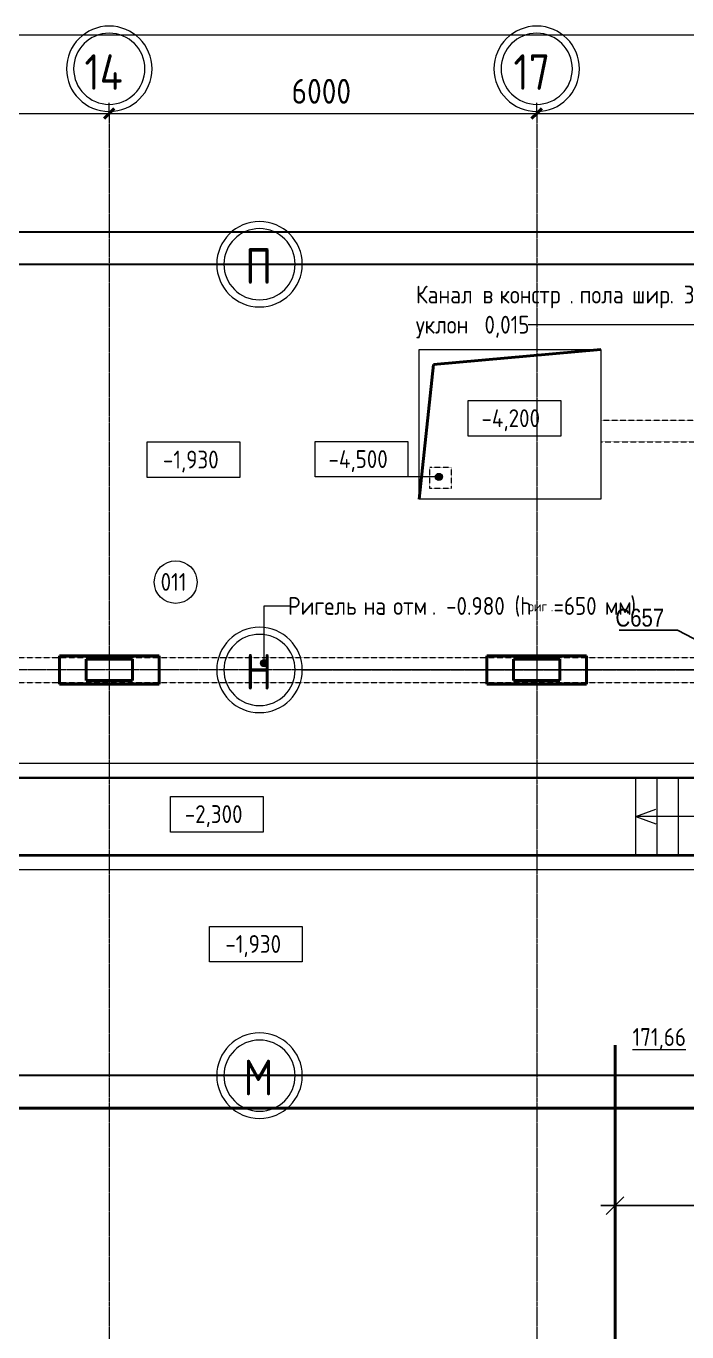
# Model space of a CAD drawing. Header units: millimetres. Extents: x -215207 to 92095, y -30385 to 123050.
# Drawn here: x -159821 to -150547, y 103375 to 121720 of the extents above; entities that cross this region are included whole.
import ezdxf
from ezdxf import colors
from ezdxf.entities.mleader import LeaderData, LeaderLine
from ezdxf.math import Vec2, Vec3

# ---------------------------------------------------------------- set-up
doc = ezdxf.new("R2010")
doc.units = ezdxf.units.MM
for name, pattern in [('ADSK_Линия сетки', [25, 20, -2.5, 0, -2.5]), ('ADSK_Сверху', [4.5, 3, -1.5]), ('ADSK_Штриховая_ш3 п1_5', [4.5, 3, -1.5])]:
    doc.linetypes.add(name, pattern=pattern)
for name, color, linetype, lineweight in [('Аннотация', 7, 'Continuous', 20), ('ДОНМ_ТХ_Анно', 84, 'Continuous', 20), ('КАНАЛИЗАЦИЯ', 24, 'Continuous', 40), ('Лестницы', 7, 'Continuous', 9), ('Линии', 7, 'Continuous', 9), ('Марки помещений', 7, 'Continuous', 20), ('Несущие колонны', 7, 'Continuous', 20), ('Оси', 7, 'Continuous', 9), ('Отметки', 7, 'Continuous', 9), ('Перекрытие', 7, 'Continuous', 20), ('Размеры', 7, 'Continuous', 9), ('Стены наружные', 7, 'Continuous', 20), ('Узлы', 7, 'Continuous', 20)]:
    doc.layers.add(name, color=color, linetype=linetype, lineweight=lineweight)
doc.layers.add('ТХ_размеры', color=7, linetype='Continuous')
doc.styles.add('GOST Common_1', font='GOST_Common.ttf', dxfattribs={"width": 0.9, "height": 125})
doc.styles.add('GOST Common_2', font='GOST_Common.ttf', dxfattribs={"width": 0.9, "height": 90})
doc.styles.add('GOST Common_3', font='GOST_Common.ttf', dxfattribs={"width": 0.9, "height": 2.5})
doc.styles.add('GOST Common_4', font='GOST_Common.ttf', dxfattribs={"width": 0.9, "height": 3.5})
doc.styles.add('ГОСТ 2.304', font='CS_Gost2304.shx')
doc.styles.add('ТХ_ДОНМ', font='ARIALN.TTF')
doc.dimstyles.new('СПДС', dxfattribs={"dimscale": 100, "dimtxt": 2.5, "dimasz": 2.5, "dimexe": 2, "dimexo": 0.625, "dimgap": 1, "dimtad": 1, "dimdec": 0, "dimtxsty": 'ГОСТ 2.304', "dimblk": 'OBLIQUE', "dimblk1": 'OBLIQUE', "dimblk2": 'OBLIQUE', "dimcen": 2.5, "dimdle": 2, "dimadec": 0, "dimazin": 2, "dimtfac": 0.75, "dimtdec": 4, "dimtmove": 1, "dimatfit": 3, "dimfxl": 0, "dimtolj": 1, "dimarcsym": 0})

# ---------------------------------------------------------------- blocks, each defined once
blk = doc.blocks.new('_Oblique')
at = {"color": 0, "linetype": 'ByBlock', "lineweight": -2}
blk.add_line((-0.5, -0.5), (0.5, 0.5), dxfattribs=at)
blk = doc.blocks.new('*D550')
at = {"layer": 'Defpoints', "color": 0, "transparency": 16777216}
for p in [(-151555, 105149), (-151555, 104698), (-148466, 104645)]:
    blk.add_point(p, dxfattribs=at)
at = {"layer": 'ТХ_размеры', "color": 0, "lineweight": -2, "transparency": 16777216}
for p, q in [((-151555, 104760), (-151555, 105349)), ((-148466, 104707), (-148466, 105349)), ((-148266, 105149), (-151755, 105149))]:
    blk.add_line(p, q, dxfattribs=at)
at = {"layer": 'ТХ_размеры', "color": 0, "lineweight": -2, "transparency": 16777216, "xscale": 250, "yscale": 250, "zscale": 250, "rotation": 180}
blk.add_blockref('_Oblique', (-151555, 105149), dxfattribs=at)
at = {"layer": 'ТХ_размеры', "color": 0, "lineweight": -2, "transparency": 16777216, "xscale": 250, "yscale": 250, "zscale": 250}
blk.add_blockref('_Oblique', (-148466, 105149), dxfattribs=at)
at = {"layer": 'ТХ_размеры', "color": 0, "transparency": 16777216, "insert": (-150010, 105382), "char_height": 250, "attachment_point": 5, "style": 'ГОСТ 2.304', "bg_fill": 3, "box_fill_scale": 1.1, "bg_fill_color": 256, "bg_fill_true_color": 13158600, "bg_fill_transparency": 0}
blk.add_mtext('\\A1;3089', dxfattribs=at)
blk = doc.blocks.new('Подвал 21082025 планы')
at = {"layer": 'Аннотация', "lineweight": 9}
h = blk.add_hatch(color=256, dxfattribs=at)
edge = h.paths.add_edge_path()
edge.add_arc((37974, -5606), 50, 0, 360)
at = {"layer": 'Отметки'}
h = blk.add_hatch(color=256, dxfattribs=at)
edge = h.paths.add_edge_path()
edge.add_arc((40427, -2988), 50, 0, 360)
at = {"layer": 'Аннотация', "lineweight": 9}
for p, q in [((44753, -849), (41680, -849)), ((37974, -4801), (38332, -4801)), ((37974, -5606), (37974, -4801))]:
    blk.add_line(p, q, dxfattribs=at)
at = {"layer": 'Аннотация', "lineweight": 20}
for p, q in [((40838, -2415), (40838, -1915)), ((40838, -1915), (42138, -1915)), ((42138, -1915), (42138, -2415)), ((36333, -2996), (36333, -2496)), ((36333, -2496), (37633, -2496)), ((37633, -2496), (37633, -2996)), ((38690, -2988), (38690, -2488)), ((38690, -2488), (39990, -2488)), ((39990, -2488), (39990, -2988)), ((42138, -2415), (40838, -2415)), ((37633, -2996), (36333, -2996)), ((39990, -2988), (38690, -2988)), ((36661, -7977), (36661, -7477)), ((36661, -7477), (37961, -7477)), ((37961, -7477), (37961, -7977)), ((43190, -7760), (43472, -7657)), ((43190, -7760), (43472, -7863)), ((37961, -7977), (36661, -7977)), ((37209, -9802), (37209, -9302)), ((37209, -9302), (38509, -9302)), ((38509, -9302), (38509, -9802)), ((38509, -9802), (37209, -9802))]:
    blk.add_line(p, q, dxfattribs=at)
at = {"layer": 'Аннотация', "lineweight": 9}
blk.add_circle((37974, -5606), 50, dxfattribs=at)
at = {"layer": 'Лестницы'}
for p, q in [((43190, -8295), (43190, -7225)), ((43490, -8295), (43490, -7225)), ((43490, -8295), (43490, -7225)), ((43790, -8295), (43790, -7225)), ((43790, -8295), (43790, -7225))]:
    blk.add_line(p, q, dxfattribs=at)
at = {"layer": 'Линии', "lineweight": 40}
for p, q in [((40349, -1410), (42700, -1200)), ((40150, -3300), (40349, -1410))]:
    blk.add_line(p, q, dxfattribs=at)
at = {"layer": 'Линии', "linetype": 'ADSK_Сверху'}
for p, q in [((52845, -2193), (42700, -2193)), ((42700, -2193), (42700, -2493)), ((42700, -2493), (52845, -2493)), ((30240, -5525), (50705, -5525)), ((30240, -5875), (50705, -5875))]:
    blk.add_line(p, q, dxfattribs=at)
at = {"layer": 'Линии', "linetype": 'ADSK_Штриховая_ш3 п1_5', "lineweight": 18}
for p, q in [((40300, -2850), (40600, -2850)), ((40300, -3150), (40300, -2850)), ((40600, -2850), (40600, -3150)), ((40600, -3150), (40300, -3150))]:
    blk.add_line(p, q, dxfattribs=at)
at = {"layer": 'Марки помещений'}
blk.add_circle((36732, -4465), 300, dxfattribs=at)
at = {"layer": 'Несущие колонны', "lineweight": 40}
for p, q in [((35100, -5900), (35100, -5500)), ((35100, -5500), (36500, -5500)), ((36500, -5500), (36500, -5900)), ((41100, -5900), (41100, -5500)), ((41100, -5500), (42500, -5500)), ((42500, -5500), (42500, -5900)), ((35475, -5850), (35475, -5550)), ((35475, -5550), (36125, -5550)), ((36125, -5550), (36125, -5850)), ((41475, -5850), (41475, -5550)), ((41475, -5550), (42125, -5550)), ((42125, -5550), (42125, -5850)), ((36125, -5850), (35475, -5850)), ((42125, -5850), (41475, -5850)), ((36500, -5900), (35100, -5900)), ((42500, -5900), (41100, -5900))]:
    blk.add_line(p, q, dxfattribs=at)
at = {"layer": 'Несущие колонны'}
for p, q in [((35100, -5500), (36500, -5500)), ((35100, -5900), (35100, -5500)), ((36500, -5500), (36500, -5900)), ((41100, -5500), (42500, -5500)), ((41100, -5900), (41100, -5500)), ((42500, -5500), (42500, -5900)), ((35475, -5550), (36125, -5550)), ((35475, -5850), (35475, -5550)), ((36125, -5550), (36125, -5850)), ((41475, -5550), (42125, -5550)), ((41475, -5850), (41475, -5550)), ((42125, -5550), (42125, -5850)), ((36125, -5850), (35475, -5850)), ((42125, -5850), (41475, -5850)), ((36500, -5900), (35100, -5900)), ((42500, -5900), (41100, -5900))]:
    blk.add_line(p, q, dxfattribs=at)
at = {"layer": 'Оси', "linetype": 'ADSK_Линия сетки'}
for p, q in [((35800, 2146), (35800, -54430)), ((41800, 2146), (41800, -54430)), ((56683, 0), (-12349, 0)), ((56683, -5700), (-12349, -5700)), ((56683, -11400), (-12349, -11400))]:
    blk.add_line(p, q, dxfattribs=at)
at = {"layer": 'Оси', "lineweight": 20}
for centre, radius, start, end in [((35800, 2746), 600, 0, 180), ((41800, 2746), 600, 0, 180), ((35800, 2746), 500, 0, 180), ((41800, 2746), 500, 0, 180), ((35800, 2746), 600, 180, 0), ((35800, 2746), 500, 180, 0), ((41800, 2746), 600, 180, 0), ((41800, 2746), 500, 180, 0)]:
    blk.add_arc(centre, radius, start, end, dxfattribs=at)
at = {"layer": 'Отметки', "lineweight": 20}
blk.add_line((40427, -2988), (39340, -2988), dxfattribs=at)
at = {"layer": 'Отметки'}
blk.add_circle((40427, -2988), 50, dxfattribs=at)
at = {"layer": 'Перекрытие', "color": 49, "true_color": 0x464646}
for p, q in [((40150, -1200), (42700, -1200)), ((40150, -3300), (40150, -1200)), ((42700, -1200), (42700, -3300)), ((42700, -3300), (40150, -3300)), ((35100, -5900), (35100, -5500)), ((35100, -5500), (36500, -5500)), ((36500, -5500), (36500, -5900)), ((41100, -5900), (41100, -5500)), ((41100, -5500), (42500, -5500)), ((42500, -5500), (42500, -5900)), ((36500, -5900), (35100, -5900)), ((42500, -5900), (41100, -5900)), ((30240, -7010), (45590, -7010)), ((43190, -8295), (43190, -7225)), ((44190, -8510), (30240, -8510))]:
    blk.add_line(p, q, dxfattribs=at)
at = {"layer": 'Размеры', "lineweight": 20}
for p, q in [((-150, 3222), (53750, 3222)), ((35800, 2118), (35800, 2268)), ((35800, 2118), (35800, 2268)), ((41800, 2118), (41800, 2268)), ((41800, 2118), (41800, 2268)), ((29850, 2118), (35800, 2118)), ((35800, 2118), (35800, 2068)), ((35800, 2118), (41800, 2118)), ((35800, 2118), (35800, 2068)), ((41800, 2118), (41800, 2068)), ((41800, 2118), (50900, 2118)), ((41800, 2118), (41800, 2068))]:
    blk.add_line(p, q, dxfattribs=at)
at = {"layer": 'Размеры', "lineweight": 40}
for p, q in [((35800, 2118), (35729, 2047)), ((35800, 2118), (35729, 2047)), ((35800, 2118), (35871, 2189)), ((35800, 2118), (35871, 2189)), ((41800, 2118), (41729, 2047)), ((41800, 2118), (41729, 2047)), ((41800, 2118), (41871, 2189)), ((41800, 2118), (41871, 2189))]:
    blk.add_line(p, q, dxfattribs=at)
at = {"layer": 'Стены наружные', "lineweight": 30}
for p, q in [((54050, 450), (-450, 450)), ((30240, 0), (45590, 0)), ((46230, -11400), (30240, -11400)), ((46230, -11850), (30300, -11850)), ((30305, -11860), (45989, -11860))]:
    blk.add_line(p, q, dxfattribs=at)
at = {"layer": 'Стены наружные'}
for p, q in [((45590, -7210), (30240, -7210)), ((45575, -7225), (30240, -7225)), ((30240, -8295), (44405, -8295)), ((30240, -8310), (44390, -8310))]:
    blk.add_line(p, q, dxfattribs=at)
at = {"layer": 'Узлы'}
blk.add_line((44390, -7760), (43190, -7760), dxfattribs=at)
at = {"layer": 'Аннотация', "width": 0.9}
for s, height, style, p in [('Канал', 250, 'GOST Common_3', (40104, -551)), ('. 300', 250, 'GOST Common_3', (43664, -551)), ('в', 250, 'GOST Common_3', (41039, -551)), ('констр', 250, 'GOST Common_3', (41277, -551)), ('.', 250, 'GOST Common_3', (42259, -551)), ('пола', 250, 'GOST Common_3', (42402, -551)), ('шир', 250, 'GOST Common_3', (43140, -551)), (' 0,015', 250, 'GOST Common_3', (40930, -974)), ('уклон', 250, 'GOST Common_3', (40104, -974)), ('Ригель', 250, 'GOST Common_3', (38309, -4926)), ('на', 250, 'GOST Common_3', (39369, -4926)), ('отм', 250, 'GOST Common_3', (39786, -4926)), ('. -0.980 (h', 250, 'GOST Common_3', (40328, -4926)), ('=650', 250, 'GOST Common_3', (42036, -4926)), ('мм', 250, 'GOST Common_3', (42756, -4926)), (')', 250, 'GOST Common_3', (43114, -4926)), ('риг', 138.8, 'GOST Common_4', (41677, -4877)), ('.', 139, 'GOST Common_4', (41998, -4877))]:
    blk.add_text(s, height=height, dxfattribs=dict(at, style=style)).set_placement(p)
at = {"layer": 'Марки помещений', "style": 'GOST Common_3', "width": 0.9}
for s, p in [('011', (36521, -4588)), ('%%U171,66', (43145, -10982))]:
    blk.add_text(s, height=250, dxfattribs=at).set_placement(p)
at = {"layer": 'Оси', "style": 'GOST Common_1', "width": 0.9}
for s, p in [('14', (35452, 2450)), ('17', (41473, 2450))]:
    blk.add_text(s, height=500, dxfattribs=at).set_placement(p)
at = {"layer": 'Отметки', "style": 'GOST Common_3', "width": 0.9}
for s, p in [('-4,200', (41025, -2288)), ('-1,930', (36553, -2869)), ('-4,500', (38878, -2862)), ('-2,300', (36860, -7850)), ('-1,930', (37429, -9675))]:
    blk.add_text(s, height=250, dxfattribs=at).set_placement(p)
at = {"layer": 'Размеры', "lineweight": 20, "insert": (38359, 2605), "char_height": 350, "width": 1059.58, "attachment_point": 1, "line_spacing_factor": 1.022761, "style": 'GOST Common_2'}
blk.add_mtext('6000', dxfattribs=at)
blk = doc.blocks.new('Ось сетки - Круг_Ø12 мм 2-461932-План 1 этажа смеж')
at = {"layer": 'Оси', "lineweight": 20}
for radius, start, end in [(6, 360, 180), (5, 360, 180), (6, 180, 360), (5, 180, 360)]:
    blk.add_arc((0, 0), radius, start, end, dxfattribs=at)
blk = doc.blocks.new('_None')

msp = doc.modelspace()

# ---------------------------------------------------------------- linework, layer by layer
at = {"layer": 'КАНАЛИЗАЦИЯ'}
msp.add_line((-151554.7, 107405.2), (-151554.7, 101048.2), dxfattribs=at)
at = {"layer": 'Оси', "linetype": 'ADSK_Линия сетки'}
for p, q in [((-138113.5, 118374.7), (-155945.5, 118374.7)), ((-138113.5, 112674.7), (-155945.5, 112674.7)), ((-138113.5, 106974.7), (-155945.5, 106974.7))]:
    msp.add_line(p, q, dxfattribs=at)
for points in [[(-155945.5, 118374.7), (-137771.8, 118374.7)], [(-155945.5, 112674.7), (-137771.8, 112674.7)], [(-155945.5, 106974.7), (-137771.8, 106974.7)]]:
    msp.add_lwpolyline(points, dxfattribs=at)

# ---------------------------------------------------------------- block references
at = {"layer": 'Оси', "lineweight": 20, "xscale": 100.0000000000006, "yscale": 100.0000000000006, "zscale": 100.0000000000006, "rotation": 90}
for p in [(-156545.5, 118374.7), (-156545.5, 112674.7), (-156545.5, 106974.7)]:
    msp.add_blockref('Ось сетки - Круг_Ø12 мм 2-461932-План 1 этажа смеж', p, dxfattribs=at)

# ---------------------------------------------------------------- texts
at = {"layer": 'Оси', "char_height": 500, "attachment_point": 1, "style": 'GOST Common_2'}
for s, insert, width in [('\\fGOST Common|b0|i0|c204|p34|;\\W.9;П', (-156747.6, 118599.3), 440.126), ('\\fGOST Common|b0|i0|c204|p34|;\\W.9;Н', (-156747.6, 112899.3), 440.126), ('\\fGOST Common|b0|i0|c204|p34|;\\W.9;М', (-156771.5, 107199.3), 497.848)]:
    msp.add_mtext(s, dxfattribs=dict(at, insert=insert, width=width))

# ---------------------------------------------------------------- leaders
at = {"layer": 'ДОНМ_ТХ_Анно'}
ml = msp.add_multileader_mtext('Standard', dxfattribs=at)
ml.set_content('С657', color=256, style='ТХ_ДОНМ')
ml.set_leader_properties()
ml.set_arrow_properties(name='NONE')
ml.build(insert=Vec2(0, 0))
ml.multileader.update_dxf_attribs({"text_left_attachment_type": 6, "text_right_attachment_type": 6, "dogleg_length": 0.25, "arrow_head_size": 250})
ctx = ml.context
ctx.base_point, ctx.char_height, ctx.arrow_head_size, ctx.landing_gap_size, ctx.plane_origin = Vec3(-151387.1, 113234.2), 250, 250, 25, Vec3(-153513.8, 109956.2)
ctx.left_attachment, ctx.right_attachment = 6, 6
notes = []
notes.append((ctx, [(1, (1, 1, 0), (-150679.6, 113234.2), (-1, 0), 0.25, [(0, [(-150132.4, 112945.1)], 0, [])])]))
ctx.mtext.insert, ctx.mtext.flow_direction = Vec3(-151550.1, 113534.2), 5
for ctx, leaders in notes:
    for number, flags, end, landing, length, lines in leaders:
        leader = LeaderData()
        leader.index, (leader.has_last_leader_line, leader.has_dogleg_vector, leader.attachment_direction) = number, flags
        leader.last_leader_point, leader.dogleg_vector, leader.dogleg_length = Vec3(end), Vec3(landing), length
        for number, points, colour, breaks in lines:
            line = LeaderLine()
            line.index, line.vertices, line.color, line.breaks = number, Vec3.list(points), colors.encode_raw_color(colour), breaks
            leader.lines.append(line)
        ctx.leaders.append(leader)

# ---------------------------------------------------------------- next in the draw order: dimensions: what is measured, and where the dimension line sits
at = {"layer": 'ТХ_размеры'}
dim = msp.add_linear_dim(base=(-151554.7, 105149.3), p1=(-148465.7, 104644.7), p2=(-151554.7, 104697.7), dimstyle='СПДС', dxfattribs=at)
dim.commit()
dim.dimension.update_dxf_attribs({"geometry": '*D550', "text_midpoint": (-150010.2, 105381.5)})

# ---------------------------------------------------------------- next in the draw order: block references
msp.add_blockref('Подвал 21082025 планы', (-194454.7, 118374.7))

doc.saveas('drawing.dxf')
